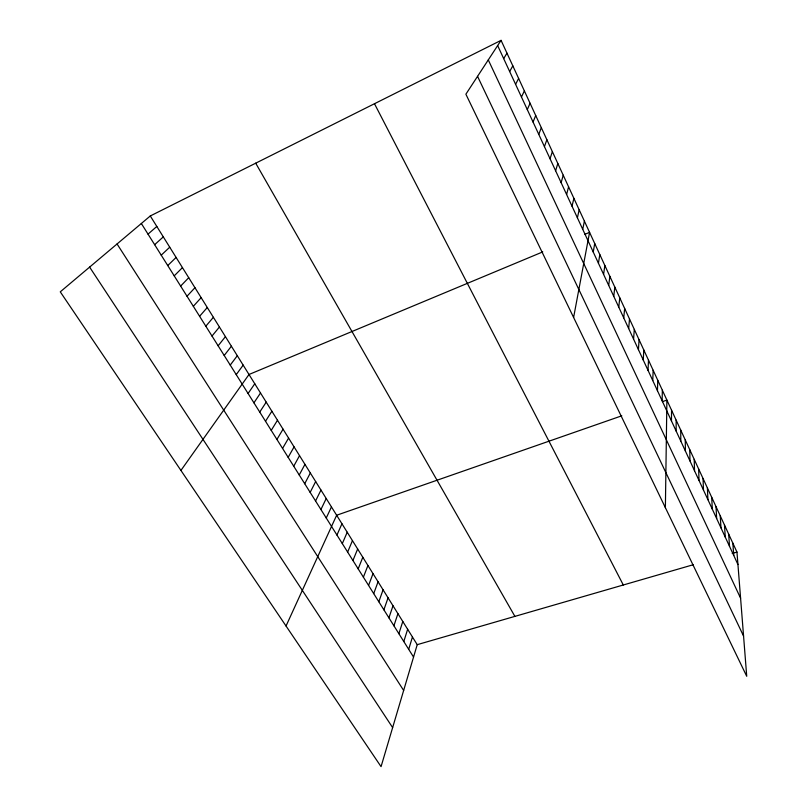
<?xml version="1.0" encoding="UTF-8"?>
<svg xmlns="http://www.w3.org/2000/svg" width="807" height="807" viewBox="0 0 807 807"><rect width="100%" height="100%" fill="white"/><g stroke="black" fill="none" stroke-linecap="round" stroke-linejoin="round"><path stroke-width="1.21" d="M671.474 420.972L671.545 410.158M665.382 507.684L666.895 400.08L662.446 401.634M662.123 400.776L662.355 390.225M657.463 390.719L657.766 380.289M652.762 380.571L653.156 370.272M648.021 370.332L648.495 360.174M643.25 360.023L643.804 349.996M638.438 349.623L639.073 339.727M633.576 339.132L634.302 329.387M628.683 328.56L629.5 318.957M623.75 317.908L624.648 308.435M618.767 307.154L619.766 297.844M613.754 296.31L614.833 287.151M608.69 285.385L609.87 276.367M603.586 274.36L604.857 265.503M598.431 263.243L599.803 254.548M593.246 252.026L594.709 243.492M573.606 317.474L589.574 232.355L584.954 234.282M582.725 229.309L584.399 221.118M577.398 217.799L579.174 209.78M572.022 206.199L573.898 198.351M566.605 194.487L568.582 186.82M561.137 182.675L563.225 175.2M150.284 215.963L417.229 644.662L381.055 766.65L60.273 291.841L150.284 215.963L501.066 40.35L736.962 552.079L746.727 676.276L465.881 94.197L501.066 40.35M555.62 170.761L557.819 163.468M408.695 649.332L412.458 636.985M403.803 641.535L407.646 629.258M398.87 633.687L402.804 621.481M550.051 158.747L552.361 151.635M393.907 625.788L397.922 613.653M388.913 617.829L393.009 605.764M383.88 609.81L388.066 597.816M544.432 146.612L546.864 139.702M378.816 601.74L383.083 589.816M373.712 593.609L378.069 581.766M538.773 134.386L541.315 127.667M368.567 585.428L373.016 573.656M363.392 577.176L367.931 565.485M358.177 568.874L362.807 557.264M533.054 122.039L535.717 115.522M352.931 560.502L357.652 548.972M347.635 552.079L352.457 540.629M342.309 543.595L347.222 532.227M527.284 109.581L530.068 103.266M336.943 535.041L341.956 523.763M286.041 626.01L336.65 515.239L621.793 415.807M326.25 518.013L331.455 506.907M521.463 97.011L524.368 90.909M320.924 509.53L326.23 498.514M315.557 500.986L320.964 490.061M310.16 492.391L315.668 481.547M515.592 84.331L518.619 78.44M304.723 483.726L310.332 472.983M299.246 474.99L304.955 464.348M293.728 466.204L299.538 455.652M509.671 71.53L512.818 65.851M288.16 457.347L294.081 446.896M282.561 448.43L288.593 438.07M276.922 439.442L283.055 429.183M503.689 58.608L506.967 53.161M271.233 430.383L277.487 420.235M265.513 421.264L271.868 411.217M259.743 412.074L266.219 402.138M253.933 402.824L260.52 392.989M248.072 393.493L254.78 383.769M180.929 470.431L249 374.488L542.758 251.895M236.229 374.63L243.169 365.127M230.247 365.087L237.308 355.705M224.205 355.473L231.397 346.213M218.132 345.789L225.435 336.64M211.999 336.035L219.433 327.006M205.825 326.199L213.391 317.292M199.601 316.283L207.288 307.507M193.327 306.297L201.155 297.652M187.012 296.23L194.961 287.706M180.637 286.082L188.727 277.699M174.221 275.853L182.443 267.611M167.755 265.543L176.118 257.433M161.229 255.163L169.732 247.194M154.651 244.692L163.307 236.865M148.024 234.131L156.82 226.454M417.229 644.662L693.445 564.678M732.201 553.451L736.962 552.079M89.617 267.107L392.636 727.601M117.065 243.966L403.651 690.459M141.346 223.499L413.557 657.069M255.708 163.185L514.896 616.377M374.478 103.72L623.297 584.994M477.552 76.342L743.56 636.067M488.285 59.91L740.594 598.209M497.647 45.575L737.941 564.517M732.837 543.121L733.755 555.478M728.681 534.103L729.528 546.359M724.484 525.004L725.271 537.159M720.258 515.844L720.984 527.899M716.011 506.614L716.666 518.568M711.713 497.304L712.309 509.156M707.396 487.932L707.91 499.664M703.038 478.47L703.482 490.111M698.64 468.948L699.023 480.468M694.212 459.344L694.524 470.753M689.753 449.66L689.985 460.958M685.254 439.906L685.415 451.083M680.725 430.07L680.805 441.126M676.155 420.154L676.155 431.089"/></g></svg>
